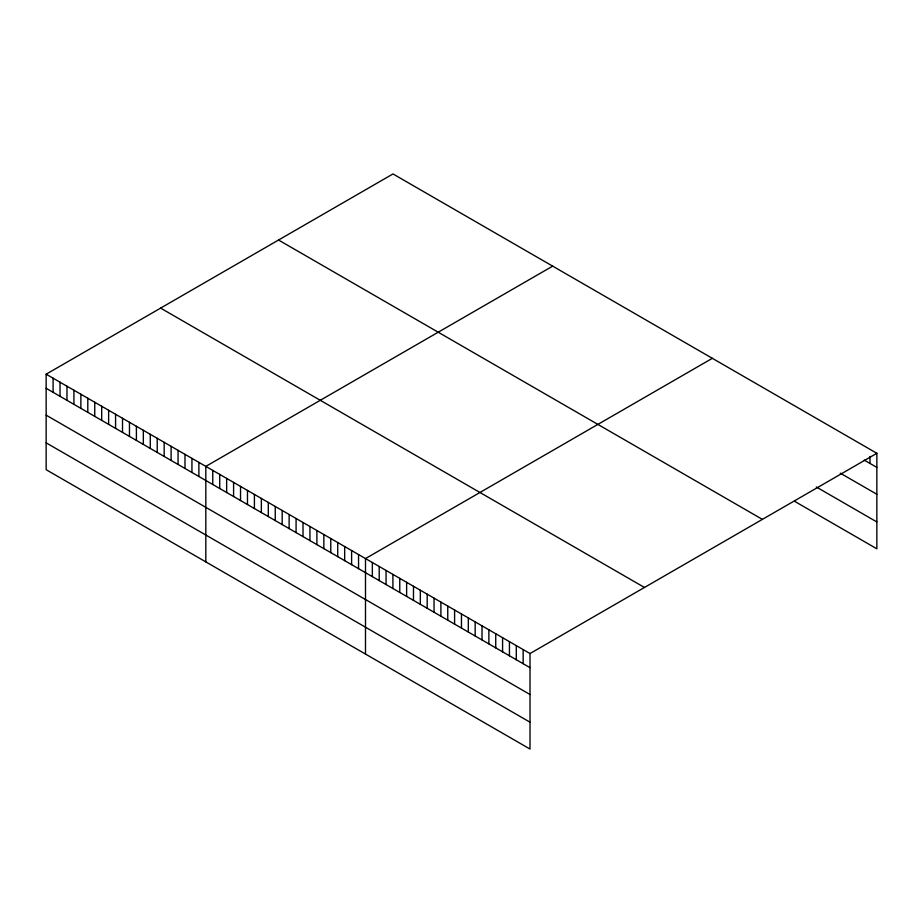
<?xml version="1.0" encoding="UTF-8"?>
<svg xmlns="http://www.w3.org/2000/svg" width="923" height="923" viewBox="0 0 923 923"><rect width="100%" height="100%" fill="white"/><g stroke="black" fill="none" stroke-linecap="round" stroke-linejoin="round"><path stroke-width="1.38" d="M46.15 374.196L530.01 653.542L530.01 749.049L46.15 469.703L46.15 374.196L392.99 173.951L876.85 453.297L876.85 548.804L794.599 501.316M552.669 266.136L205.817 466.38L205.817 561.888M712.337 358.32L365.496 558.565L365.496 654.072M530.01 653.542L876.85 453.297M864.286 460.15L876.85 467.407M840.288 473.164L876.85 494.267M816.301 486.986L876.85 521.945M278.538 240.026L762.386 519.384M160.614 308.109L644.462 587.466M46.15 388.306L530.01 667.652M46.15 415.165L530.01 694.511M46.15 442.844L530.01 722.19M869.997 456.4L869.997 463.45M523.156 649.584L523.156 663.695M516.292 645.627L516.292 659.737M509.438 641.67L509.438 655.78M502.585 637.712L502.585 651.823M495.732 633.755L495.732 647.865M488.878 629.798L488.878 643.908M482.025 625.84L482.025 639.951M475.172 621.883L475.172 635.993M468.319 617.925L468.319 632.036M461.465 613.968L461.465 628.078M454.601 610.011L454.601 624.121M447.747 606.053L447.747 620.164M440.894 602.096L440.894 616.206M434.041 598.139L434.041 612.249M427.187 594.181L427.187 608.292M420.334 590.224L420.334 604.334M413.481 586.267L413.481 600.377M406.628 582.309L406.628 596.42M399.763 578.352L399.763 592.462M392.91 574.394L392.91 588.505M386.056 570.437L386.056 584.547M379.203 566.48L379.203 580.59M372.35 562.522L372.35 576.633M358.551 554.561L358.551 568.672M351.605 550.546L351.605 564.657M344.671 546.543L344.671 560.653M337.726 542.539L337.726 556.638M330.78 538.524L330.78 552.635M323.846 534.521L323.846 548.631M316.901 530.506L316.901 544.616M309.955 526.502L309.955 540.613M303.009 522.499L303.009 536.598M296.075 518.484L296.075 532.594M289.13 514.48L289.13 528.591M282.184 510.465L282.184 524.576M275.25 506.462L275.25 520.572M268.305 502.458L268.305 516.557M261.359 498.443L261.359 512.553M254.413 494.44L254.413 508.55M247.479 490.425L247.479 504.535M240.534 486.421L240.534 500.531M233.588 482.417L233.588 496.528M226.654 478.402L226.654 492.513M219.709 474.399L219.709 488.509M212.763 470.384L212.763 484.494M198.883 462.377L198.883 476.487M191.938 458.362L191.938 472.472M184.992 454.358L184.992 468.469M178.058 450.343L178.058 464.454M171.113 446.34L171.113 460.45M164.167 442.336L164.167 456.447M157.222 438.321L157.222 452.432M150.287 434.318L150.287 448.428M143.342 430.303L143.342 444.413M136.396 426.299L136.396 440.409M129.462 422.296L129.462 436.406M122.517 418.281L122.517 432.391M115.571 414.277L115.571 428.387M108.626 410.262L108.626 424.372M101.692 406.258L101.692 420.369M94.746 402.255L94.746 416.365M87.8 398.24L87.8 412.35M80.866 394.236L80.866 408.347M73.921 390.221L73.921 404.332M66.975 386.218L66.975 400.328M60.03 382.214L60.03 396.325M53.096 378.199L53.096 392.31"/></g></svg>
